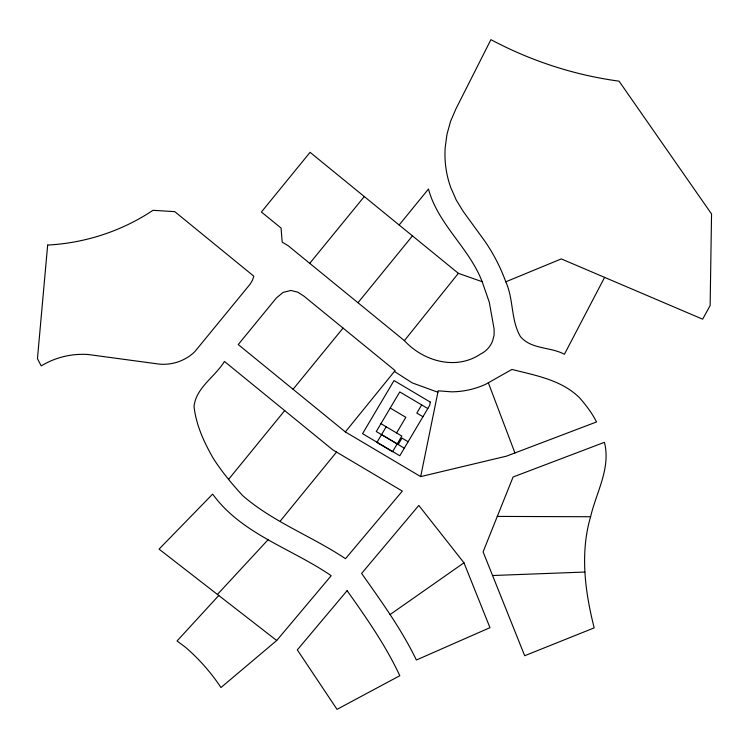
<?xml version="1.0" encoding="UTF-8"?>
<svg xmlns="http://www.w3.org/2000/svg" width="749" height="749" viewBox="0 0 749 749"><rect width="100%" height="100%" fill="white"/><g stroke="black" fill="none" stroke-linecap="round" stroke-linejoin="round"><path stroke-width="1.12" d="M420.676 476.607L438.193 390.809L451.319 391.821A83.083 83.083 0 0 0 485.708 384.256L511.923 369.426C535.516 375.455 561.338 379.855 579.436 397.672C585.971 405.125 592.075 413.064 596.522 421.959L506.539 456.132L420.676 476.607L345.345 431.92L238.238 344.559L276.381 297.952L283.103 292.391L290.921 290.462L297.756 292.176L303.785 296.024L395.116 370.596L345.345 431.92M590.596 516.744C596.27 492.318 611.044 468.125 604.415 442.322L513.084 477.001L483.096 551.863L524.684 655.731L594.191 627.877C585.025 591.766 579.904 553.165 590.596 516.744L497.27 516.417M604.593 277.373L564.418 354.268C550.412 346.693 531.153 349.54 520.396 336.526C510.734 320.01 513.748 299.179 505.781 281.811A178.702 178.702 0 0 0 484.547 240.766L463.313 211.574L456.263 200.049L450.814 187.69A98.456 98.456 0 0 1 445.168 147.768L446.956 134.389L450.552 121.375L455.898 108.942L490.913 39.65C530.723 60.875 574.343 75.134 619.058 81.164L711.55 213.971L710.136 305.555L702.646 319.186L561.291 258.911L505.781 281.811M386.203 426.799L376.925 442.425L392.56 451.703L401.839 436.068L380.951 423.681M396.577 432.95L405.855 417.315L390.22 408.046M398.178 444.522L401.979 438.109L408.111 441.741M421.668 404.909L416.819 413.092L422.951 416.734M404.385 340.636L458.369 273.338L482.15 281.699L489.275 302.137L494.106 328.998L494.106 335.112L492.58 341.001A24.483 24.483 0 0 1 480.409 354.127C455.869 370.605 423.335 361.233 404.385 340.636L288.047 245.635L282.195 242.114L281.062 228.042L261.401 212.014L310.077 152.319L458.369 273.338M399.151 224.99L428.484 189.029C437.922 224.41 469.286 247.938 482.15 281.699M357.994 302.718L412.456 235.86M228.679 479.257L284.704 410.583M280.304 520.995L336.544 452.068L402.344 491.11L345.486 558.698C312.136 536.378 273.085 522.072 242.639 495.585C231.741 483.714 221.348 471.233 212.791 457.555C203.822 441.77 195.976 424.589 194.028 406.398C196.079 387.467 215.253 376.738 224.428 361.43L332.799 449.849L336.544 452.068M309.749 263.339L364.286 196.556M293.065 389.274L343.051 328.09M276.709 640.498L331.198 575.709C292.054 548.671 241.562 534.131 212.65 494.087L159.06 549.129L276.709 640.498L220.974 687.535A197.034 197.034 0 0 0 185.527 647.295L177.054 640.966L218.792 595.483M217.444 594.434L268.414 539.355M390.06 614.573L463.968 562.799L418.813 505.435L361.627 573.416C381.269 601.344 401.492 629.16 416.378 660.019L489.968 627.662L463.968 562.799M492.58 575.522L584.847 572.039M437.903 392.233L412.24 382.898L394.423 371.448M427.801 408.542L399.779 391.924L376.288 431.536L404.31 448.155M381.569 434.617L397.195 443.885M488.367 382.842L514.938 452.939M47.664 245.054L37.45 358.668L41.232 365.905C55.276 357.301 71.857 353.359 88.279 354.52L157.936 363.939C171.278 365.681 185.097 361.084 194.759 351.721L250.203 284.068L252.525 280.107L253.799 276.175L174.76 211.649L152.983 210.3C121.862 231.141 85.04 243.107 47.664 245.054M430.319 402.101L429.636 405.452L399.797 455.767L362.544 433.671L394.03 380.576L430.319 402.101M347.124 590.652L297.316 649.87L337.022 709.35L399.807 675.72C385.688 645.385 366.373 617.888 347.124 590.652"/></g></svg>
